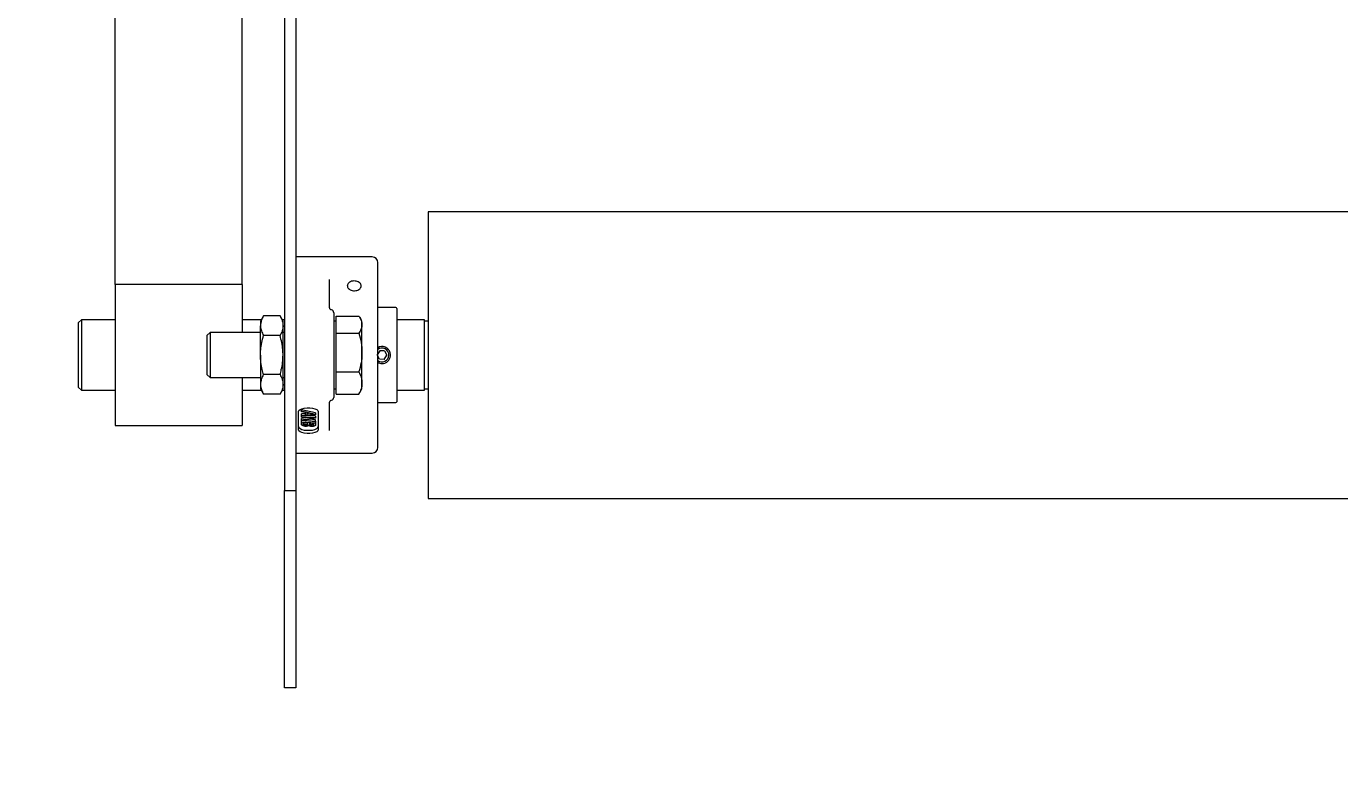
# Model space of a CAD drawing. Header units: inches. Extents: x -605 to 2991212, y -2872845 to 0.
# Drawn here: x 2404208.2 to 2404674, y -2719107.5 to -2718838.2 of the extents above; entities that cross this region are included whole.
import ezdxf

# ---------------------------------------------------------------- set-up
doc = ezdxf.new("R2010")
doc.units = ezdxf.units.IN
doc.header["$LTSCALE"] = 600
doc.header["$MEASUREMENT"] = 0
doc.layers.add('DIM', color=251, linetype='Continuous', lineweight=0)
doc.layers.add('PV_STEEL LINE', color=7, linetype='Continuous', lineweight=0)
doc.styles.add('DIM', font='geniso.shx', dxfattribs={"width": 0.85})
doc.dimstyles.new('ST-100', dxfattribs={"dimscale": 100, "dimtxt": 2.5, "dimasz": 2, "dimexe": 0.18, "dimexo": 0.0625, "dimgap": 0.2, "dimtad": 0, "dimdec": 0, "dimzin": 0, "dimdsep": 46, "dimtxsty": 'DIM', "dimblk": 'OPEN90', "dimcen": 0.09, "dimclrd": 256, "dimclrt": 7, "dimadec": 0, "dimazin": 0, "dimtfac": 1, "dimtdec": 0, "dimtofl": 0, "dimtmove": 0, "dimatfit": 3, "dimldrblk": 'OPEN90', "dimfxl": 1, "dimtolj": 1, "dimtzin": 0, "dimlwd": -1, "dimarcsym": 0})

# ---------------------------------------------------------------- blocks, each defined once
blk = doc.blocks.new('*U1330')
at = {"color": 7, "linetype": 'Continuous', "lineweight": 15}
for p, q in [((684526.58, -227656.58), (684526.58, -228079.88)), ((684530.58, -227656.58), (684530.58, -228079.88)), ((684466.58, -228006.88), (684466.58, -227791.96)), ((684511.58, -228006.88), (684511.58, -227791.96)), ((688483.58, -227981.08), (684577.58, -227981.08)), ((684577.58, -227981.08), (684577.58, -228048)), ((684557.68, -227997.13), (684530.58, -227997.13)), ((684511.58, -228006.88), (684466.58, -228006.88)), ((684466.58, -228006.88), (684466.58, -228056.88)), ((684511.58, -228006.88), (684511.58, -228023.88)), ((684542.58, -228014.95), (684542.58, -228005.11)), ((684519.16, -228018.03), (684518.08, -228019.88)), ((684525.01, -228018.03), (684519.16, -228018.03)), ((684526.08, -228019.88), (684525.01, -228018.03)), ((684542.57, -228014.99), (684542.58, -228014.95)), ((684543.27, -228015.9), (684543.25, -228015.91)), ((684544.88, -228021.07), (684544.88, -228018.07)), ((684544.88, -228018.07), (684553.01, -228018.07)), ((684554.08, -228019.88), (684553.32, -228018.57)), ((684566.08, -228015.03), (684559.68, -228015.03)), ((684454.58, -228019.38), (684453.58, -228020.38)), ((684453.58, -228043.38), (684453.58, -228020.38)), ((684466.58, -228019.38), (684454.58, -228019.38)), ((684454.58, -228019.38), (684454.58, -228044.38)), ((684518.37, -228019.38), (684511.58, -228019.38)), ((684518.08, -228019.88), (684518.08, -228021.49)), ((684518.08, -228031.88), (684518.08, -228021.49)), ((684526.58, -228019.38), (684525.8, -228019.38)), ((684526.08, -228021.49), (684526.08, -228019.88)), ((684526.08, -228031.88), (684526.08, -228021.49)), ((684544.88, -228019.88), (684544.08, -228019.88)), ((684544.88, -228024.08), (684544.88, -228021.07)), ((684554.08, -228021.07), (684554.08, -228019.88)), ((684554.08, -228030.98), (684554.08, -228021.07)), ((684576.28, -228019.38), (684566.38, -228019.38)), ((684576.28, -228020.03), (684576.28, -228019.38)), ((684576.28, -228044.38), (684576.28, -228020.03)), ((684577.45, -228019.93), (684576.41, -228019.93)), ((684500.19, -228023.88), (684499.08, -228024.98)), ((684499.08, -228024.98), (684499.08, -228038.78)), ((684518.08, -228023.88), (684500.19, -228023.88)), ((684500.19, -228023.88), (684500.19, -228039.88)), ((684525.01, -228024.96), (684519.16, -228024.96)), ((684526.58, -228023.88), (684526.08, -228023.88)), ((684544.88, -228030.98), (684544.88, -228024.08)), ((684544.88, -228024.08), (684553.01, -228024.08)), ((684518.08, -228031.88), (684518.08, -228042.28)), ((684526.08, -228042.28), (684526.08, -228031.88)), ((684544.88, -228037.89), (684544.88, -228030.98)), ((684554.08, -228041.8), (684554.08, -228030.98)), ((684560.38, -228030.35), (684559.45, -228031.81)), ((684560.26, -228033.35), (684559.45, -228031.81)), ((684559.68, -228031.88), (684559.68, -228031.89)), ((684562.11, -228030.42), (684560.38, -228030.35)), ((684561.99, -228033.42), (684562.91, -228031.96)), ((684562.11, -228030.42), (684562.91, -228031.96)), ((684564.15, -228032.36), (684564.18, -228032.01)), ((684561.99, -228033.42), (684560.26, -228033.35)), ((684499.08, -228038.78), (684500.19, -228039.88)), ((684500.19, -228039.88), (684518.08, -228039.88)), ((684511.58, -228039.88), (684511.58, -228056.88)), ((684525.01, -228038.81), (684519.16, -228038.81)), ((684526.08, -228039.88), (684526.58, -228039.88)), ((684544.88, -228037.89), (684553.01, -228037.89)), ((684544.88, -228041.8), (684544.88, -228037.89)), ((684544.88, -228045.7), (684544.88, -228041.8)), ((684554.08, -228043.88), (684554.08, -228041.8)), ((684453.58, -228043.38), (684454.58, -228044.38)), ((684454.58, -228044.38), (684466.58, -228044.38)), ((684511.58, -228044.38), (684518.37, -228044.38)), ((684518.08, -228042.28), (684518.08, -228043.88)), ((684518.08, -228043.88), (684519.16, -228045.74)), ((684525.01, -228045.74), (684519.16, -228045.74)), ((684525.01, -228045.74), (684526.08, -228043.88)), ((684525.8, -228044.38), (684526.58, -228044.38)), ((684526.08, -228043.88), (684526.08, -228042.28)), ((684544.08, -228043.88), (684544.88, -228043.88)), ((684544.88, -228045.7), (684553.01, -228045.7)), ((684553.01, -228045.7), (684553.33, -228045.19)), ((684553.32, -228045.2), (684554.08, -228043.88)), ((684566.38, -228044.38), (684576.28, -228044.38)), ((684576.41, -228043.83), (684577.45, -228043.83)), ((684537.58, -228052.33), (684532.58, -228051.26)), ((684532.58, -228051.72), (684532.58, -228051.26)), ((684542.58, -228048.82), (684542.57, -228048.77)), ((684542.58, -228058.65), (684542.58, -228048.82)), ((684543.25, -228047.86), (684543.27, -228047.87)), ((684559.68, -228048.73), (684566.08, -228048.73)), ((684577.58, -228048), (684577.58, -228082.68)), ((684531.58, -228058.36), (684531.58, -228051.92)), ((684532.58, -228051.72), (684537.58, -228052.79)), ((684532.58, -228052), (684532.58, -228051.72)), ((684534.02, -228052.3), (684532.58, -228052)), ((684534.02, -228052.61), (684532.58, -228052.7)), ((684532.58, -228053.16), (684532.58, -228052.7)), ((684532.58, -228053.16), (684534.02, -228053.07)), ((684537.58, -228053.09), (684532.58, -228053.41)), ((684532.58, -228053.41), (684532.58, -228053.16)), ((684532.58, -228053.65), (684532.58, -228053.41)), ((684532.58, -228053.65), (684537.58, -228054.05)), ((684532.58, -228053.9), (684532.58, -228053.65)), ((684535.63, -228054.14), (684532.58, -228053.9)), ((684534.79, -228054.07), (684532.58, -228054.42)), ((684532.58, -228054.89), (684532.58, -228054.42)), ((684532.58, -228054.89), (684535.47, -228054.43)), ((684532.58, -228055.14), (684532.58, -228054.89)), ((684537.58, -228055.53), (684532.58, -228055.14)), ((684532.58, -228055.56), (684532.58, -228055.14)), ((684532.58, -228055.56), (684537.58, -228055.96)), ((684532.58, -228056.5), (684532.58, -228055.56)), ((684534.88, -228056), (684533.15, -228055.86)), ((684533.15, -228055.86), (684533.15, -228056.31)), ((684534.02, -228053.07), (684534.02, -228052.3)), ((684537.58, -228053.59), (684534.11, -228053.31)), ((684536.02, -228052.72), (684534.54, -228052.41)), ((684534.54, -228052.41), (684534.54, -228053.04)), ((684534.54, -228052.58), (684535.15, -228052.54)), ((684534.54, -228053.04), (684535.79, -228052.97)), ((684534.65, -228055.05), (684537.58, -228055.29)), ((684534.88, -228056.5), (684534.88, -228056)), ((684537.58, -228054.82), (684535.52, -228054.66)), ((684537.58, -228054.32), (684535.71, -228054.63)), ((684537.58, -228052.33), (684537.58, -228052.79)), ((684537.58, -228052.79), (684537.58, -228053.09)), ((684537.58, -228053.59), (684537.58, -228054.05)), ((684537.58, -228054.05), (684537.58, -228054.32)), ((684537.58, -228055.29), (684537.58, -228054.82)), ((684537.58, -228055.29), (684537.58, -228055.53)), ((684537.58, -228055.53), (684537.58, -228055.96)), ((684537.58, -228055.96), (684537.58, -228056.56)), ((684538.58, -228051.92), (684538.58, -228058.36)), ((684466.58, -228056.88), (684511.58, -228056.88)), ((684533.18, -228056.55), (684533.18, -228056.09)), ((684537.02, -228056.17), (684535.45, -228056.04)), ((684535.45, -228056.04), (684535.45, -228056.45)), ((684537.02, -228056.59), (684537.02, -228056.17)), ((684530.58, -228066.63), (684557.68, -228066.63)), ((684526.58, -228079.88), (684530.58, -228079.88)), ((684526.58, -228149.88), (684526.58, -228079.88)), ((684530.58, -228079.88), (684530.58, -228149.88)), ((684577.58, -228082.68), (688483.58, -228082.68)), ((684530.58, -228149.88), (684526.58, -228149.88))]:
    blk.add_line(p, q, dxfattribs=at)
at = {"color": 7, "linetype": 'Continuous', "lineweight": 15, "flags": 128}
for points in [[(684531.58, -228051.92), (684531.73, -228051.55), (684532.14, -228051.21), (684532.79, -228050.92), (684533.63, -228050.72), (684534.59, -228050.61), (684535.58, -228050.61), (684536.54, -228050.72), (684537.38, -228050.92), (684538.03, -228051.21), (684538.44, -228051.55), (684538.58, -228051.92)], [(684531.58, -228057.25), (684531.73, -228057.62), (684532.14, -228057.97), (684532.79, -228058.25), (684533.63, -228058.46), (684534.59, -228058.56), (684535.58, -228058.56), (684536.54, -228058.46), (684537.38, -228058.25), (684538.03, -228057.97), (684538.44, -228057.62), (684538.58, -228057.25)], [(684538.58, -228058.36), (684538.44, -228058.74), (684538.03, -228059.08), (684537.38, -228059.36), (684536.54, -228059.57), (684535.58, -228059.67), (684534.59, -228059.67), (684533.63, -228059.57), (684532.79, -228059.36), (684532.14, -228059.08), (684531.73, -228058.74), (684531.58, -228058.36)]]:
    blk.add_lwpolyline(points, dxfattribs=at)
at = {"color": 7, "linetype": 'Continuous', "lineweight": 15}
for centre, radius, start, end in [((684557.68, -227999.13), 2, 0, 90), ((684543.08, -228016.88), 1, 0, 79.2445), ((684566.08, -228015.33), 0.3, 0, 90), ((684576.41, -228019.8), 0.13, 180, 270), ((684577.45, -228019.8), 0.13, 270, 0), ((684561.18, -228031.88), 3, 15.4501, 120.6638), ((684561.18, -228031.88), 2.45, 357.5764, 128.5367), ((684561.18, -228031.88), 2.45, 231.6561, 357.5764), ((684561.18, -228031.88), 3, 239.3157, 271.6627), ((684576.41, -228043.96), 0.13, 90, 180), ((684577.45, -228043.96), 0.13, 0, 90), ((684543.08, -228046.88), 1, 280.7555, 0), ((684566.08, -228048.43), 0.3, 270, 0), ((684557.68, -228064.63), 2, 270, 0)]:
    blk.add_arc(centre, radius, start, end, dxfattribs=at)
for points, knots in [([(684559.68, -228031.88), (684559.68, -228030.55), (684559.68, -228027.85), (684559.68, -228023.79), (684559.68, -228020.09), (684559.68, -228016.79), (684559.68, -228013.91), (684559.68, -228011.2), (684559.68, -228008.68), (684559.68, -228006.42), (684559.68, -228004.44), (684559.68, -228002.75), (684559.68, -228001.25), (684559.68, -228000.06), (684559.68, -227999.28), (684559.68, -227999.18), (684559.68, -227999.13)], [0, 0, 0, 0, 0.077637, 0.157672, 0.239953, 0.304285, 0.368608, 0.434309, 0.5, 0.565701, 0.631392, 0.695725, 0.760047, 0.842337, 0.922374, 1, 1, 1, 1]), ([(684548.88, -228007.31), (684548.9, -228007.12), (684548.96, -228006.73), (684549.38, -228006.23), (684550, -228005.86), (684550.78, -228005.64), (684551.62, -228005.61), (684552.43, -228005.77), (684553.11, -228006.09), (684553.6, -228006.56), (684553.77, -228006.99), (684553.81, -228007.44), (684553.7, -228007.9), (684553.29, -228008.44), (684552.67, -228008.86), (684551.89, -228009.1), (684551.05, -228009.13), (684550.24, -228008.96), (684549.56, -228008.59), (684549.07, -228008.08), (684548.89, -228007.63), (684548.88, -228007.37), (684548.88, -228007.31)], [0, 0, 0, 0, 0.053595, 0.107186, 0.160861, 0.214592, 0.268232, 0.321775, 0.375368, 0.429079, 0.482792, 0.5, 0.553595, 0.607186, 0.660861, 0.714592, 0.768232, 0.821775, 0.875368, 0.929079, 0.982792, 1, 1, 1, 1]), ([(684519.16, -228018.03), (684518.86, -228018.59), (684518.25, -228019.72), (684518.14, -228020.9), (684518.08, -228021.49)], [0, 0, 0, 0, 0.495458, 1, 1, 1, 1]), ([(684525.01, -228018.03), (684525.31, -228018.59), (684525.92, -228019.72), (684526.03, -228020.9), (684526.08, -228021.49)], [0, 0, 0, 0, 0.495458, 1, 1, 1, 1]), ([(684543.32, -228015.91), (684543.23, -228015.88), (684543.04, -228015.82), (684542.8, -228015.61), (684542.63, -228015.32), (684542.6, -228015.1), (684542.58, -228014.99)], [0, 0, 0, 0, 0.240216, 0.486421, 0.739389, 1, 1, 1, 1]), ([(684543.26, -228015.9), (684543.22, -228015.89), (684543.14, -228015.87), (684543.06, -228015.84), (684543.03, -228015.82)], [0, 0, 0, 0, 0.496944, 1, 1, 1, 1]), ([(684544.08, -228016.88), (684544.08, -228016.93), (684544.08, -228017.03), (684544.08, -228017.87), (684544.08, -228019.25), (684544.08, -228021.2), (684544.08, -228023.21), (684544.08, -228024.97), (684544.08, -228026.77), (684544.08, -228029.08), (684544.08, -228031.88), (684544.08, -228034.68), (684544.08, -228037.48), (684544.08, -228040.17), (684544.08, -228042.57), (684544.08, -228044.19), (684544.08, -228045.23), (684544.08, -228046.04), (684544.08, -228046.74), (684544.08, -228046.83), (684544.08, -228046.88)], [0, 0, 0, 0, 0.058248, 0.119986, 0.18429, 0.249959, 0.315627, 0.347815, 0.380014, 0.441752, 0.5, 0.558248, 0.619986, 0.68429, 0.749959, 0.815627, 0.847815, 0.880014, 0.941752, 1, 1, 1, 1]), ([(684553.01, -228018.07), (684553.24, -228018.44), (684553.7, -228019.2), (684554.04, -228020.21), (684554.07, -228020.83), (684554.08, -228021.07)], [0, 0, 0, 0, 0.382109, 0.767865, 1, 1, 1, 1]), ([(684566.38, -228015.33), (684566.38, -228015.39), (684566.38, -228015.5), (684566.38, -228016.42), (684566.38, -228017.95), (684566.38, -228020.1), (684566.38, -228022.31), (684566.38, -228024.26), (684566.38, -228026.25), (684566.38, -228028.79), (684566.38, -228030.87), (684566.38, -228031.88)], [0, 0, 0, 0, 0.116497, 0.239972, 0.36858, 0.499917, 0.631255, 0.695631, 0.760028, 0.883503, 1, 1, 1, 1]), ([(684518.08, -228021.49), (684518.09, -228021.57), (684518.1, -228022.19), (684518.33, -228023.37), (684518.88, -228024.42), (684519.16, -228024.96)], [0, 0, 0, 0, 0.070099, 0.530789, 1, 1, 1, 1]), ([(684526.08, -228021.49), (684526.08, -228021.57), (684526.07, -228022.19), (684525.84, -228023.37), (684525.29, -228024.42), (684525.01, -228024.96)], [0, 0, 0, 0, 0.070099, 0.530789, 1, 1, 1, 1]), ([(684554.08, -228021.07), (684554.05, -228021.47), (684553.97, -228022.27), (684553.52, -228023.27), (684553.14, -228023.87), (684553.01, -228024.08)], [0, 0, 0, 0, 0.391368, 0.788636, 1, 1, 1, 1]), ([(684518.08, -228031.88), (684518.1, -228031.25), (684518.14, -228029.77), (684518.5, -228027.45), (684518.94, -228025.79), (684519.16, -228024.96)], [0, 0, 0, 0, 0.268407, 0.632373, 1, 1, 1, 1]), ([(684526.08, -228031.88), (684526.07, -228031.25), (684526.03, -228029.77), (684525.67, -228027.45), (684525.23, -228025.79), (684525.01, -228024.96)], [0, 0, 0, 0, 0.268407, 0.632373, 1, 1, 1, 1]), ([(684553.01, -228024.08), (684553.31, -228025.2), (684553.92, -228027.46), (684554.03, -228029.8), (684554.08, -228030.98)], [0, 0, 0, 0, 0.495458, 1, 1, 1, 1]), ([(684519.16, -228038.81), (684519, -228038.23), (684518.61, -228036.81), (684518.18, -228034.5), (684518.12, -228032.76), (684518.08, -228031.88)], [0, 0, 0, 0, 0.257243, 0.62638, 1, 1, 1, 1]), ([(684525.01, -228038.81), (684525.17, -228038.23), (684525.56, -228036.81), (684525.99, -228034.5), (684526.05, -228032.76), (684526.08, -228031.88)], [0, 0, 0, 0, 0.257243, 0.62638, 1, 1, 1, 1]), ([(684554.08, -228030.98), (684554.08, -228031.15), (684554.07, -228032.39), (684553.84, -228034.73), (684553.29, -228036.83), (684553.01, -228037.89)], [0, 0, 0, 0, 0.070099, 0.530789, 1, 1, 1, 1]), ([(684561.18, -228034.88), (684561.52, -228034.85), (684562.19, -228034.79), (684563.08, -228034.28), (684563.76, -228033.53), (684564.16, -228032.58), (684564.22, -228031.56), (684563.95, -228030.58), (684563.37, -228029.74), (684562.54, -228029.14), (684561.56, -228028.85), (684560.55, -228028.88), (684559.97, -228029.16), (684559.68, -228029.3)], [0, 0, 0, 0, 0.09102, 0.182006, 0.273902, 0.366416, 0.45795, 0.548459, 0.639446, 0.731687, 0.824045, 0.915144, 1, 1, 1, 1]), ([(684559.68, -228064.63), (684559.68, -228064.59), (684559.68, -228064.49), (684559.68, -228063.7), (684559.68, -228062.51), (684559.68, -228061.01), (684559.68, -228059.33), (684559.68, -228057.35), (684559.68, -228055.08), (684559.68, -228052.57), (684559.68, -228049.86), (684559.68, -228046.98), (684559.68, -228043.68), (684559.68, -228039.97), (684559.68, -228035.92), (684559.68, -228033.22), (684559.68, -228031.89)], [0, 0, 0, 0, 0.077635, 0.157672, 0.239953, 0.304285, 0.368608, 0.434309, 0.5, 0.565701, 0.631392, 0.695725, 0.760048, 0.842337, 0.922367, 1, 1, 1, 1]), ([(684566.38, -228031.88), (684566.38, -228032.89), (684566.38, -228034.97), (684566.38, -228038.06), (684566.38, -228041.02), (684566.38, -228043.67), (684566.38, -228045.47), (684566.38, -228046.6), (684566.38, -228047.51), (684566.38, -228048.27), (684566.38, -228048.38), (684566.38, -228048.43)], [0, 0, 0, 0, 0.116497, 0.239972, 0.36858, 0.499917, 0.631255, 0.695631, 0.760028, 0.883503, 1, 1, 1, 1]), ([(684559.68, -228034.45), (684559.94, -228034.59), (684560.41, -228034.84), (684560.94, -228034.87), (684561.18, -228034.88)], [0, 0, 0, 0, 0.536646, 1, 1, 1, 1]), ([(684519.16, -228038.81), (684518.86, -228039.37), (684518.25, -228040.51), (684518.14, -228041.68), (684518.08, -228042.28)], [0, 0, 0, 0, 0.495458, 1, 1, 1, 1]), ([(684525.01, -228038.81), (684525.31, -228039.37), (684525.92, -228040.51), (684526.03, -228041.68), (684526.08, -228042.28)], [0, 0, 0, 0, 0.495458, 1, 1, 1, 1]), ([(684553.01, -228037.89), (684553.31, -228038.53), (684553.92, -228039.81), (684554.03, -228041.13), (684554.08, -228041.8)], [0, 0, 0, 0, 0.495458, 1, 1, 1, 1]), ([(684554.08, -228041.8), (684554.08, -228041.89), (684554.07, -228042.59), (684553.84, -228043.91), (684553.29, -228045.1), (684553.01, -228045.7)], [0, 0, 0, 0, 0.070099, 0.530789, 1, 1, 1, 1]), ([(684518.08, -228042.28), (684518.09, -228042.36), (684518.1, -228042.98), (684518.33, -228044.15), (684518.88, -228045.21), (684519.16, -228045.74)], [0, 0, 0, 0, 0.070099, 0.530789, 1, 1, 1, 1]), ([(684526.08, -228042.28), (684526.08, -228042.36), (684526.07, -228042.98), (684525.84, -228044.15), (684525.29, -228045.21), (684525.01, -228045.74)], [0, 0, 0, 0, 0.070099, 0.530789, 1, 1, 1, 1]), ([(684542.58, -228048.78), (684542.6, -228048.67), (684542.63, -228048.44), (684542.8, -228048.16), (684543.04, -228047.95), (684543.23, -228047.89), (684543.32, -228047.86)], [0, 0, 0, 0, 0.260611, 0.513579, 0.759784, 1, 1, 1, 1]), ([(684543.03, -228047.95), (684543.06, -228047.93), (684543.14, -228047.89), (684543.22, -228047.87), (684543.26, -228047.87)], [0, 0, 0, 0, 0.50305, 1, 1, 1, 1]), ([(684533.15, -228055.86), (684533.15, -228055.89), (684533.15, -228055.94), (684533.16, -228056.01), (684533.17, -228056.06), (684533.18, -228056.09)], [0, 0, 0, 0, 0.35329, 0.676127, 1, 1, 1, 1]), ([(684534.26, -228054.86), (684534.19, -228054.87), (684534.03, -228054.89), (684533.72, -228054.92), (684533.49, -228054.95), (684533.34, -228054.97)], [0, 0, 0, 0, 0.258306, 0.51659, 1, 1, 1, 1]), ([(684533.34, -228054.97), (684533.51, -228054.98), (684533.81, -228054.99), (684534.24, -228055.02), (684534.51, -228055.04), (684534.65, -228055.05)], [0, 0, 0, 0, 0.376575, 0.688232, 1, 1, 1, 1]), ([(684534.16, -228056.45), (684534.21, -228056.45), (684534.33, -228056.45), (684534.52, -228056.4), (684534.71, -228056.32), (684534.85, -228056.19), (684534.87, -228056.09), (684534.88, -228056.04)], [0, 0, 0, 0, 0.110158, 0.247528, 0.44464, 0.727078, 1, 1, 1, 1]), ([(684535.71, -228054.63), (684535.56, -228054.65), (684535.24, -228054.71), (684534.76, -228054.78), (684534.43, -228054.83), (684534.26, -228054.86)], [0, 0, 0, 0, 0.319795, 0.659841, 1, 1, 1, 1]), ([(684535.45, -228055.98), (684535.47, -228056.06), (684535.5, -228056.21), (684535.73, -228056.37), (684535.97, -228056.47), (684536.17, -228056.51), (684536.3, -228056.52), (684536.36, -228056.52)], [0, 0, 0, 0, 0.347878, 0.625456, 0.78878, 0.908922, 1, 1, 1, 1]), ([(684535.47, -228054.43), (684535.63, -228054.4), (684535.94, -228054.35), (684536.42, -228054.28), (684536.75, -228054.24), (684536.91, -228054.22)], [0, 0, 0, 0, 0.324834, 0.662217, 1, 1, 1, 1]), ([(684536.91, -228054.22), (684536.75, -228054.21), (684536.45, -228054.2), (684536.02, -228054.17), (684535.76, -228054.15), (684535.63, -228054.14)], [0, 0, 0, 0, 0.384961, 0.692393, 1, 1, 1, 1]), ([(684535.79, -228052.97), (684535.83, -228052.96), (684535.92, -228052.96), (684536.02, -228052.95), (684536.12, -228052.95), (684536.21, -228052.94), (684536.29, -228052.94), (684536.37, -228052.93), (684536.45, -228052.93), (684536.54, -228052.93), (684536.6, -228052.92), (684536.66, -228052.92), (684536.72, -228052.92), (684536.79, -228052.92), (684536.89, -228052.91), (684536.98, -228052.91), (684537.04, -228052.91)], [0, 0, 0, 0, 0.099594, 0.199189, 0.248986, 0.348581, 0.398378, 0.448175, 0.54777, 0.597567, 0.647364, 0.697161, 0.746958, 0.796756, 0.84756, 1, 1, 1, 1]), ([(684537.04, -228052.91), (684537.02, -228052.91), (684536.96, -228052.9), (684536.89, -228052.89), (684536.79, -228052.87), (684536.71, -228052.86), (684536.64, -228052.84), (684536.58, -228052.83), (684536.53, -228052.82), (684536.47, -228052.81), (684536.4, -228052.8), (684536.32, -228052.78), (684536.25, -228052.77), (684536.19, -228052.76), (684536.12, -228052.74), (684536.06, -228052.73), (684536.02, -228052.72)], [0, 0, 0, 0, 0.054943, 0.164834, 0.219777, 0.329666, 0.384609, 0.439552, 0.494494, 0.549437, 0.604379, 0.714266, 0.769208, 0.824151, 0.879093, 1, 1, 1, 1]), ([(684534.17, -228057.18), (684534.09, -228057.17), (684533.85, -228057.16), (684533.41, -228057.06), (684532.96, -228056.88), (684532.65, -228056.68), (684532.6, -228056.55), (684532.58, -228056.5)], [0, 0, 0, 0, 0.093436, 0.276751, 0.597142, 0.852965, 1, 1, 1, 1]), ([(684533.15, -228056.31), (684533.15, -228056.34), (684533.15, -228056.4), (684533.16, -228056.48), (684533.17, -228056.52), (684533.18, -228056.55)], [0, 0, 0, 0, 0.394435, 0.696732, 1, 1, 1, 1]), ([(684533.18, -228056.09), (684533.19, -228056.1), (684533.21, -228056.13), (684533.26, -228056.18), (684533.31, -228056.22), (684533.37, -228056.26), (684533.45, -228056.29), (684533.53, -228056.32), (684533.61, -228056.36), (684533.71, -228056.38), (684533.81, -228056.41), (684533.89, -228056.42), (684534, -228056.44), (684534.1, -228056.45), (684534.16, -228056.45)], [0, 0, 0, 0, 0.069719, 0.192371, 0.253501, 0.314627, 0.437053, 0.498172, 0.55929, 0.681711, 0.742837, 0.803972, 0.865123, 1, 1, 1, 1]), ([(684533.18, -228056.55), (684533.19, -228056.56), (684533.21, -228056.6), (684533.26, -228056.64), (684533.31, -228056.68), (684533.37, -228056.72), (684533.45, -228056.75), (684533.53, -228056.79), (684533.61, -228056.82), (684533.71, -228056.85), (684533.81, -228056.87), (684533.89, -228056.89), (684534, -228056.91), (684534.1, -228056.91), (684534.16, -228056.92)], [0, 0, 0, 0, 0.069719, 0.192371, 0.253501, 0.314627, 0.437053, 0.498172, 0.55929, 0.681711, 0.742837, 0.803972, 0.865123, 1, 1, 1, 1]), ([(684534.16, -228056.92), (684534.21, -228056.91), (684534.33, -228056.91), (684534.52, -228056.86), (684534.71, -228056.78), (684534.85, -228056.65), (684534.87, -228056.55), (684534.88, -228056.5)], [0, 0, 0, 0, 0.110158, 0.247528, 0.44464, 0.727078, 1, 1, 1, 1]), ([(684535.19, -228056.87), (684535.15, -228056.9), (684535.03, -228056.99), (684534.75, -228057.09), (684534.44, -228057.16), (684534.25, -228057.17), (684534.17, -228057.18)], [0, 0, 0, 0, 0.2245, 0.582962, 0.81696, 1, 1, 1, 1]), ([(684536.4, -228057.22), (684536.31, -228057.21), (684536.07, -228057.2), (684535.71, -228057.12), (684535.37, -228057.01), (684535.24, -228056.91), (684535.19, -228056.87)], [0, 0, 0, 0, 0.160219, 0.454509, 0.778367, 1, 1, 1, 1]), ([(684535.45, -228056.45), (684535.47, -228056.53), (684535.5, -228056.67), (684535.73, -228056.84), (684535.97, -228056.93), (684536.17, -228056.97), (684536.3, -228056.98), (684536.36, -228056.98)], [0, 0, 0, 0, 0.347878, 0.625456, 0.78878, 0.908922, 1, 1, 1, 1]), ([(684537.01, -228056.16), (684537.01, -228056.17), (684537.01, -228056.19), (684537, -228056.23), (684536.98, -228056.26), (684536.96, -228056.29), (684536.94, -228056.31), (684536.92, -228056.34), (684536.88, -228056.37), (684536.83, -228056.4), (684536.77, -228056.43), (684536.72, -228056.45), (684536.67, -228056.47), (684536.61, -228056.49), (684536.55, -228056.5), (684536.47, -228056.51), (684536.4, -228056.52), (684536.36, -228056.52)], [0, 0, 0, 0, 0.039848, 0.154228, 0.211383, 0.268542, 0.325705, 0.382871, 0.440042, 0.554645, 0.611831, 0.669022, 0.726221, 0.783431, 0.840656, 0.897909, 1, 1, 1, 1]), ([(684536.36, -228056.98), (684536.38, -228056.98), (684536.43, -228056.98), (684536.5, -228056.97), (684536.58, -228056.96), (684536.66, -228056.94), (684536.73, -228056.91), (684536.79, -228056.89), (684536.84, -228056.86), (684536.89, -228056.83), (684536.92, -228056.8), (684536.95, -228056.77), (684536.97, -228056.75), (684536.99, -228056.71), (684537, -228056.68), (684537.01, -228056.63), (684537.02, -228056.6), (684537.02, -228056.59)], [0, 0, 0, 0, 0.053497, 0.106836, 0.160112, 0.243957, 0.327723, 0.369511, 0.453216, 0.536895, 0.578674, 0.620452, 0.704076, 0.74585, 0.829444, 0.914545, 1, 1, 1, 1]), ([(684537.55, -228056.81), (684537.52, -228056.85), (684537.44, -228056.95), (684537.15, -228057.09), (684536.79, -228057.18), (684536.52, -228057.22), (684536.41, -228057.22), (684536.4, -228057.22)], [0, 0, 0, 0, 0.200372, 0.501468, 0.808492, 0.96837, 1, 1, 1, 1]), ([(684537.58, -228056.56), (684537.58, -228056.6), (684537.58, -228056.65), (684537.57, -228056.73), (684537.56, -228056.78), (684537.55, -228056.81)], [0, 0, 0, 0, 0.385083, 0.692098, 1, 1, 1, 1])]:
    blk.add_open_spline(points, degree=3, knots=knots, dxfattribs=at)
blk = doc.blocks.new('_Open90')
at = {"color": 0, "linetype": 'ByBlock', "lineweight": -2}
for p, q in [((-0.5, 0.5), (0, 0)), ((0, 0), (-1, 0)), ((0, 0), (-0.5, -0.5))]:
    blk.add_line(p, q, dxfattribs=at)
blk = doc.blocks.new('*D2258')
at = {"layer": 'Defpoints', "color": 0}
for p in [(2404188.73, -2718572.79), (2408418.73, -2718572.79), (2408418.73, -2719234.22)]:
    blk.add_point(p, dxfattribs=at)
at = {"layer": 'DIM', "color": 0, "lineweight": -2}
for p, q in [((2404188.73, -2719034.22), (2404188.73, -2719234.22)), ((2408418.73, -2719034.22), (2408418.73, -2719234.22))]:
    blk.add_line(p, q, dxfattribs=at)
at = {"layer": 'DIM'}
for p, q in [((2404388.73, -2719234.22), (2405952.13, -2719234.22)), ((2408218.73, -2719234.22), (2406655.33, -2719234.22))]:
    blk.add_line(p, q, dxfattribs=at)
at = {"layer": 'DIM', "xscale": 200, "yscale": 200, "zscale": 200, "rotation": 180}
blk.add_blockref('_Open90', (2404188.73, -2719234.22), dxfattribs=at)
at = {"layer": 'DIM', "xscale": 200, "yscale": 200, "zscale": 200}
blk.add_blockref('_Open90', (2408418.73, -2719234.22), dxfattribs=at)
at = {"layer": 'DIM', "color": 7, "insert": (2406303.73, -2719234.22), "char_height": 300, "attachment_point": 5, "style": 'DIM'}
blk.add_mtext('\\A1;4230', dxfattribs=at)

msp = doc.modelspace()

# ---------------------------------------------------------------- block references
at = {"layer": 'PV_STEEL LINE', "linetype": 'ByBlock'}
msp.add_blockref('*U1330', (1719773.15, -2490922.9), dxfattribs=at)

# ---------------------------------------------------------------- dimensions: what is measured, and where the dimension line sits
at = {"layer": 'DIM'}
dim = msp.add_linear_dim(base=(2408418.73, -2719234.22), p1=(2404188.73, -2718572.79), p2=(2408418.73, -2718572.79), dimstyle='ST-100', override={"dimtxt": 3, "dimexe": 0, "dimexo": 0, "dimfxl": 2, "dimfxlon": 1, "dimtfillclr": 256, "dimarcsym": 1}, dxfattribs=at)
dim.commit()
dim.dimension.update_dxf_attribs({"geometry": '*D2258', "text_midpoint": (2406303.73, -2719234.22)})

doc.saveas('drawing.dxf')
